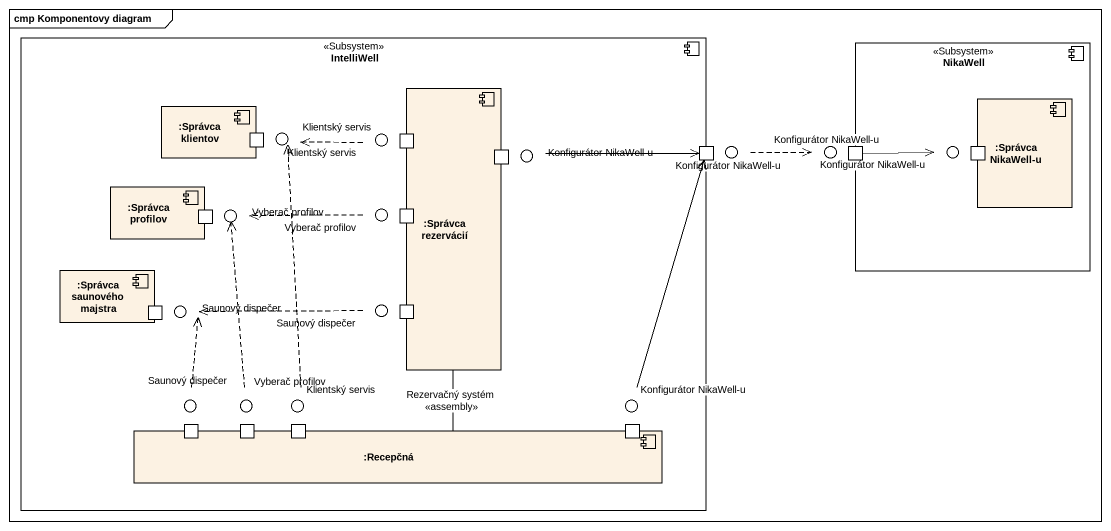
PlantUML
@startuml
mainframe cmp Komponentovy diagram
component IntelliWell <<Subsystem>> {
  component ":Správca rezervácií" as Správca_rezervácií {
    port " " as port2
    port " " as port6
    port " " as port8
    port " " as port10
  }
  component ":Správca klientov" as Správca_klientov {
    port " " as port1
  }
  port " " as port3
  component ":Správca profilov" as Správca_profilov {
    port " " as port7
  }
  component ":Správca saunového majstra" as Správca_saunového_majstra {
    port " " as port9
  }
  component ":Recepčná" as Recepčná {
    port " " as port11
    port " " as port12
    port " " as port13
    port " " as port14
  }
}
component NikaWell <<Subsystem>> {
  component ":Správca NikaWell-u" as Správca_NikaWell_u {
    port " " as port5
  }
  port " " as port4
}
() "Klientský servis" as Klientský_servis
() "Klientský servis" as Klientský_servis_2
() "Konfigurátor NikaWell-u" as Konfigurátor_NikaWell_u
() "Konfigurátor NikaWell-u" as Konfigurátor_NikaWell_u_2
() "Konfigurátor NikaWell-u" as Konfigurátor_NikaWell_u_3
() "Konfigurátor NikaWell-u" as Konfigurátor_NikaWell_u_4
() "Vyberač profilov" as Vyberač_profilov
() "Vyberač profilov" as Vyberač_profilov_2
() "Saunový dispečer" as Saunový_dispečer
() "Saunový dispečer" as Saunový_dispečer_2
() "Saunový dispečer" as Saunový_dispečer_3
() "Vyberač profilov" as Vyberač_profilov_3
() "Klientský servis" as Klientský_servis_3
() "Konfigurátor NikaWell-u" as Konfigurátor_NikaWell_u_5
IntelliWell -up- Klientský_servis
IntelliWell -up- Klientský_servis_2
NikaWell -left- Konfigurátor_NikaWell_u_3
IntelliWell -up- Konfigurátor_NikaWell_u_4
IntelliWell -left- Vyberač_profilov
IntelliWell -up- Vyberač_profilov_2
IntelliWell -left- Saunový_dispečer
IntelliWell -- Saunový_dispečer_2
IntelliWell -- Saunový_dispečer_3
IntelliWell -- Vyberač_profilov_3
IntelliWell -- Klientský_servis_3
IntelliWell -right- Konfigurátor_NikaWell_u_5
Klientský_servis_2 .left.> Klientský_servis
Konfigurátor_NikaWell_u .right.> Konfigurátor_NikaWell_u_2
port4 -right-> Konfigurátor_NikaWell_u_3
Konfigurátor_NikaWell_u_4 -right-> port3
Vyberač_profilov_2 .left.> Vyberač_profilov
Saunový_dispečer_2 .left.> Saunový_dispečer
Saunový_dispečer_3 .up.> Saunový_dispečer
Vyberač_profilov_3 .up.> Vyberač_profilov
Klientský_servis_3 .up.> Klientský_servis
Konfigurátor_NikaWell_u_5 -up-> port3
Recepčná -up- Správca_rezervácií : Rezervačný systém\n<<assembly>>
@enduml
